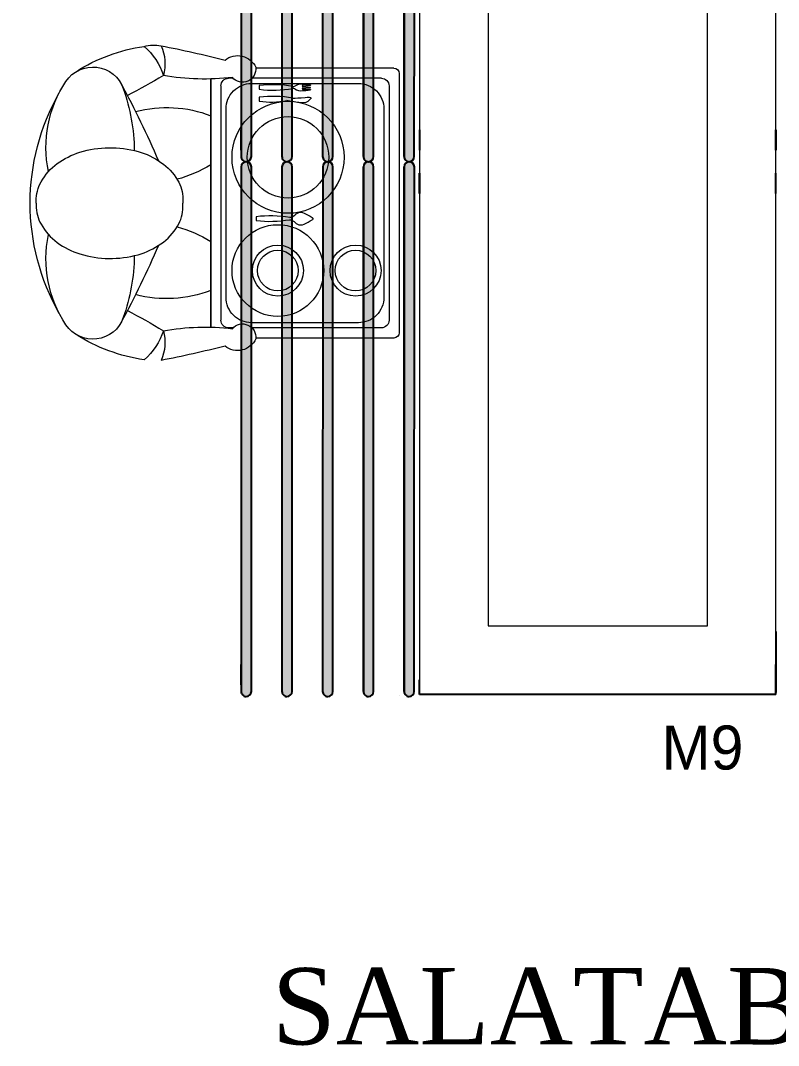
# Model space of a CAD drawing. Header units: centimetres. Extents: x 54005 to 61405, y 90310 to 94744.
# Drawn here: x 56487.6 to 56636.4, y 92908.1 to 93109.4 of the extents above; entities that cross this region are included whole.
import ezdxf
from ezdxf.enums import TextEntityAlignment as Align

# ---------------------------------------------------------------- set-up
doc = ezdxf.new("R2010")
doc.units = ezdxf.units.CM
doc.header["$LTSCALE"] = 25
doc.layers.get('0').update_dxf_attribs({"lineweight": 0})
doc.layers.add('OC-Mutfak_Ekipman', color=252, linetype='Continuous')
doc.styles.add('REF', font='calibri.ttf', dxfattribs={"height": 10})
doc.styles.add('TAKSİM', font='GOTHIC.TTF', dxfattribs={"height": 20})

# ---------------------------------------------------------------- blocks, each defined once
blk = doc.blocks.new('ekmek')
at = {"layer": 'OC-Mutfak_Ekipman'}
h = blk.add_hatch(color=256, dxfattribs=at)
h.dxf.hatch_style = 1
h.paths.add_polyline_path([(2328.85, 3788.56, 0.41423), (2327.85, 3789.56, 0.414197), (2326.85, 3788.56), (2326.84, 3692.87, 0.41423), (2327.84, 3691.87, 0.414197), (2328.84, 3692.87)])
h.paths.add_polyline_path([(2336.85, 3788.56, 0.41423), (2335.85, 3789.56, 0.414197), (2334.85, 3788.56), (2334.84, 3692.87, 0.41423), (2335.84, 3691.87, 0.414197), (2336.84, 3692.87)])
h.paths.add_polyline_path([(2344.85, 3788.56, 0.41423), (2343.85, 3789.56, 0.414197), (2342.85, 3788.56), (2342.84, 3692.87, 0.41423), (2343.84, 3691.87, 0.414197), (2344.84, 3692.87)])
h.paths.add_polyline_path([(2350.84, 3692.87, 0.41423), (2351.84, 3691.87, 0.414197), (2352.84, 3692.87), (2352.85, 3788.56, 0.41423), (2351.85, 3789.56, 0.414197), (2350.85, 3788.56)])
h.paths.add_polyline_path([(2360.85, 3788.56, 0.41423), (2359.85, 3789.56, 0.414197), (2358.85, 3788.56), (2358.84, 3692.87, 0.41423), (2359.84, 3691.87, 0.414197), (2360.84, 3692.87)])
h = blk.add_hatch(color=256, dxfattribs=at)
h.dxf.hatch_style = 1
h.paths.add_polyline_path([(2328.85, 3690.87, 0.414227), (2327.85, 3691.87, 0.4142), (2326.85, 3690.87), (2326.84, 3587.87, 0.414227), (2327.84, 3586.87, 0.4142), (2328.84, 3587.87)])
h.paths.add_polyline_path([(2336.85, 3690.87, 0.414227), (2335.85, 3691.87, 0.4142), (2334.85, 3690.87), (2334.84, 3587.87, 0.414227), (2335.84, 3586.87, 0.4142), (2336.84, 3587.87)])
h.paths.add_polyline_path([(2344.85, 3690.87, 0.414227), (2343.85, 3691.87, 0.4142), (2342.85, 3690.87), (2342.84, 3587.87, 0.414227), (2343.84, 3586.87, 0.4142), (2344.84, 3587.87)])
h.paths.add_polyline_path([(2351.84, 3586.87, 0.4142), (2352.84, 3587.87), (2352.85, 3690.87, 0.414227), (2351.85, 3691.87, 0.4142), (2350.85, 3690.87), (2350.84, 3587.87, 0.414227)])
h.paths.add_polyline_path([(2359.84, 3586.87, 0.4142), (2360.84, 3587.87), (2360.85, 3690.87, 0.414227), (2359.85, 3691.87, 0.4142), (2358.85, 3690.87), (2358.84, 3587.87, 0.414227)])
for points in [[(2431.85, 3787.29), (2361.85, 3787.29), (2361.85, 3587.29), (2431.85, 3587.29)], [(2418.38, 3773.82), (2375.33, 3773.82), (2375.33, 3600.77), (2418.38, 3600.77)]]:
    blk.add_lwpolyline(points, close=True)
for p, q in [((2326.85, 3788.56), (2326.84, 3692.87)), ((2328.84, 3692.87), (2328.85, 3788.56)), ((2334.85, 3788.56), (2334.84, 3692.87)), ((2336.84, 3692.87), (2336.85, 3788.56)), ((2342.85, 3788.56), (2342.84, 3692.87)), ((2344.84, 3692.87), (2344.85, 3788.56)), ((2350.84, 3692.87), (2350.85, 3788.56)), ((2350.85, 3788.56), (2350.84, 3692.87)), ((2352.84, 3692.87), (2352.85, 3788.56)), ((2358.84, 3692.87), (2358.85, 3788.56)), ((2358.85, 3788.56), (2358.84, 3692.87)), ((2360.84, 3692.87), (2360.85, 3788.56)), ((2326.84, 3694.13), (2326.84, 3698.13)), ((2361.84, 3698.13), (2361.84, 3694.13)), ((2361.84, 3698.13), (2361.84, 3694.13)), ((2431.84, 3698.13), (2431.84, 3694.13)), ((2431.84, 3694.13), (2431.84, 3698.13)), ((2327.84, 3692.01), (2327.84, 3692.01)), ((2327.84, 3691.87), (2327.84, 3691.87)), ((2327.85, 3691.87), (2327.85, 3691.87)), ((2335.84, 3692.01), (2335.84, 3692.01)), ((2335.84, 3691.87), (2335.84, 3691.87)), ((2335.85, 3691.87), (2335.85, 3691.87)), ((2343.84, 3692), (2343.84, 3692)), ((2343.84, 3691.87), (2343.84, 3691.87)), ((2343.85, 3691.87), (2343.85, 3691.87)), ((2351.84, 3692), (2351.84, 3692)), ((2351.84, 3691.87), (2351.84, 3691.87)), ((2351.85, 3691.87), (2351.85, 3691.87)), ((2357.84, 3692), (2357.84, 3692)), ((2359.84, 3692), (2359.84, 3692)), ((2359.84, 3691.87), (2359.84, 3691.87)), ((2359.85, 3691.87), (2359.85, 3691.87)), ((2326.85, 3690.87), (2326.84, 3587.87)), ((2326.85, 3689.61), (2326.85, 3685.61)), ((2328.84, 3587.87), (2328.85, 3690.87)), ((2334.85, 3690.87), (2334.84, 3587.87)), ((2336.84, 3587.87), (2336.85, 3690.87)), ((2342.85, 3690.87), (2342.84, 3587.87)), ((2344.84, 3587.87), (2344.85, 3690.87)), ((2350.84, 3587.87), (2350.85, 3690.87)), ((2350.85, 3690.87), (2350.84, 3587.87)), ((2352.84, 3587.87), (2352.85, 3690.87)), ((2358.84, 3587.87), (2358.85, 3690.87)), ((2358.85, 3690.87), (2358.84, 3587.87)), ((2360.84, 3587.87), (2360.85, 3690.87)), ((2361.85, 3685.6), (2361.85, 3689.6)), ((2361.85, 3689.6), (2361.85, 3685.6)), ((2431.85, 3685.6), (2431.85, 3689.6)), ((2431.85, 3685.6), (2431.85, 3689.6)), ((2431.85, 3599.65), (2431.85, 3587.65)), ((2326.84, 3589.13), (2326.84, 3593.13)), ((2431.84, 3593.13), (2431.84, 3589.13)), ((2431.84, 3589.13), (2431.84, 3593.13)), ((2361.85, 3587.29), (2361.85, 3590.17)), ((2431.85, 3587.29), (2431.85, 3590.17)), ((2327.84, 3587.01), (2327.84, 3587.01)), ((2327.84, 3586.87), (2327.84, 3586.87)), ((2335.84, 3587.01), (2335.84, 3587.01)), ((2335.84, 3586.87), (2335.84, 3586.87)), ((2343.84, 3587), (2343.84, 3587)), ((2343.84, 3586.87), (2343.84, 3586.87)), ((2351.84, 3587), (2351.84, 3587)), ((2351.84, 3586.87), (2351.84, 3586.87)), ((2357.84, 3587), (2357.84, 3587)), ((2359.84, 3587), (2359.84, 3587)), ((2359.84, 3586.87), (2359.84, 3586.87)), ((2431.85, 3587.29), (2361.85, 3587.29))]:
    blk.add_line(p, q, dxfattribs=at)
for centre, start, end in [((2327.84, 3692.87), 179.9963, 269.9963), ((2327.85, 3690.87), 89.9963, 179.9963), ((2327.84, 3692.87), 269.9963, 359.9963), ((2327.85, 3690.87), 359.9963, 89.9963), ((2335.84, 3692.87), 179.9963, 269.9963), ((2335.85, 3690.87), 89.9963, 179.9963), ((2335.84, 3692.87), 269.9963, 359.9963), ((2335.85, 3690.87), 359.9963, 89.9963), ((2343.84, 3692.87), 179.9963, 269.9963), ((2343.85, 3690.87), 89.9963, 179.9963), ((2343.84, 3692.87), 269.9963, 359.9963), ((2343.85, 3690.87), 359.9963, 89.9963), ((2351.84, 3692.87), 179.9963, 269.9963), ((2351.85, 3690.87), 89.9963, 179.9963), ((2351.84, 3692.87), 269.9963, 359.9963), ((2351.85, 3690.87), 359.9963, 89.9963), ((2359.84, 3692.87), 179.9963, 269.9963), ((2359.85, 3690.87), 89.9963, 179.9963), ((2359.84, 3692.87), 269.9963, 359.9963), ((2359.85, 3690.87), 359.9963, 89.9963), ((2327.84, 3587.87), 179.9963, 269.9963), ((2327.84, 3587.87), 269.9963, 359.9963), ((2335.84, 3587.87), 179.9963, 269.9963), ((2335.84, 3587.87), 269.9963, 359.9963), ((2343.84, 3587.87), 179.9963, 269.9963), ((2343.84, 3587.87), 269.9963, 359.9963), ((2351.84, 3587.87), 179.9963, 269.9963), ((2351.84, 3587.87), 269.9963, 359.9963), ((2359.84, 3587.87), 179.9963, 269.9963), ((2359.84, 3587.87), 269.9963, 359.9963)]:
    blk.add_arc(centre, 1, start, end, dxfattribs=at)
blk = doc.blocks.new('insan')
at = {"color": 7, "extrusion": (0, 0, -1)}
for p, q in [((6418.02, 3168.36), (6445.1, 3168.36)), ((6416.95, 3116.4), (6416.95, 3167.32)), ((6420.45, 3166.36), (6445.86, 3166.36)), ((6449.56, 3166.36), (6450.45, 3166.36)), ((6453.95, 3117.5), (6453.95, 3166.22)), ((6418.95, 3118.86), (6418.95, 3164.86)), ((6451.95, 3118.86), (6451.95, 3164.86)), ((6420.45, 3117.36), (6445.86, 3117.36)), ((6449.56, 3117.36), (6450.45, 3117.36)), ((6418.02, 3115.36), (6445.1, 3115.36))]:
    blk.add_line(p, q, dxfattribs=at)
at = {"color": 7}
for p, q in [((6445.03, 3144.54), (6445.03, 3145.28)), ((6444.42, 3121.08), (6444.42, 3121.82)), ((6444.42, 3118.78), (6444.42, 3119.52))]:
    blk.add_line(p, q, dxfattribs=at)
for points in [[(6453.95, 3166.22), (6453.95, 3117.5)], [(6434.04, 3144.7), (6433.91, 3144.84), (6433.91, 3144.97), (6434.04, 3145.12)], [(6435.94, 3119.76), (6435.63, 3119.78), (6435.28, 3119.76), (6434.36, 3119.63), (6434.36, 3119.6)], [(6435.94, 3119.49), (6435.63, 3119.47), (6435.28, 3119.49), (6434.36, 3119.53), (6434.36, 3119.61)], [(6435.94, 3119.29), (6435.63, 3119.3), (6435.28, 3119.29), (6434.36, 3119.24), (6434.36, 3119.16)], [(6435.94, 3119.02), (6435.63, 3119), (6435.28, 3119.02), (6434.36, 3119.14), (6434.36, 3119.17)], [(6435.94, 3118.82), (6435.63, 3118.83), (6435.28, 3118.82), (6434.36, 3118.77), (6434.36, 3118.69)], [(6435.94, 3118.55), (6435.63, 3118.53), (6435.28, 3118.55), (6434.36, 3118.67), (6434.36, 3118.7)]]:
    blk.add_lwpolyline(points, dxfattribs=at)
blk.add_lwpolyline([(6445.95, 3118.36), (6424.95, 3118.36, -0.414214), (6419.95, 3123.36), (6419.95, 3160.36, -0.414214), (6424.95, 3165.36), (6445.95, 3165.36, -0.414214), (6450.95, 3160.36), (6450.95, 3123.36, -0.414214)], format="xyb", close=True, dxfattribs=at)
at = {"color": 7, "extrusion": (0, 0, -1)}
for points in [[(-6488.23, 3141.86, -0.0182), (-6488.21, 3142.29, -0.132444), (-6487.25, 3146.03, -0.106688), (-6484.09, 3149.6, -0.083199), (-6479.64, 3151.84, -0.071851), (-6473.94, 3152.73, -0.071851), (-6468.23, 3151.99, -0.083199), (-6463.72, 3149.86, -0.106688), (-6460.47, 3146.38, -0.132444), (-6459.41, 3142.66, -0.027194), (-6459.44, 3141.86, -0.106688)], [(-6488.23, 3141.86, 0.0182), (-6488.21, 3141.43, 0.132444), (-6487.25, 3137.69, 0.106688), (-6484.09, 3134.12, 0.083199), (-6479.64, 3131.88, 0.071851), (-6473.94, 3130.98, 0.071851), (-6468.23, 3131.73, 0.083199), (-6463.72, 3133.86, 0.106688), (-6460.47, 3137.34, 0.132444), (-6459.41, 3141.05, 0.027194), (-6459.44, 3141.86, 0.106688)]]:
    blk.add_lwpolyline(points, format="xyb", dxfattribs=at)
at = {"color": 7}
for centre, radius in [((6440.77, 3155.11), 9), ((6425.52, 3155.11), 5), ((6440.77, 3155.11), 5), ((6425.52, 3155.11), 4), ((6440.77, 3155.11), 4), ((6438.77, 3132.87), 11), ((6438.77, 3132.87), 8)]:
    blk.add_circle(centre, radius, dxfattribs=at)
at = {"color": 7, "extrusion": (0, 0, -1)}
for centre, radius, start, end in [((-6503.67, 2965.5), 211.07, 75.5925, 79.0832), ((-6471.69, 3169.2), 8.74, 344.8699, 23.9155), ((-6475.36, 3163), 12.73, 17.9406, 49.1174), ((-6462.32, 3139.48), 33.48, 98.0908, 122.6929), ((-6448.68, 3166.89), 3.92, 24.5005, 129.0625), ((-6418.01, 3167.3), 1.06, 0.7469, 90.7469), ((-6447.71, 3168.2), 2.61, 220.1096, 6.9298), ((-6477.1, 3162.24), 6.34, 19.4299, 146.2696), ((-6420.45, 3164.86), 1.5, 0, 90), ((-6455.09, 3212.98), 46.77, 259.9533, 276.6151), ((-6450.45, 3164.86), 1.5, 90, 180), ((-6519.58, 3259.23), 108.14, 297.1029, 301.3925), ((-6645.12, 3071.67), 197.21, 23.462, 28.3495), ((-6506.95, 3151.71), 37.99, 0.7058, 19.4299), ((-6463.01, 3152.83), 23.29, 146.2696, 191.8437), ((-6445.38, 3141.86), 44.02, 150.4943, 209.5057), ((-6462.6, 3136.72), 23.91, 68.7824, 104.8017), ((-6466.75, 3169.93), 24.21, 284.8345, 301.92), ((-6466.75, 3113.78), 24.21, 58.08, 75.1655), ((-6463.01, 3130.89), 23.29, 168.1563, 213.7304), ((-6645.12, 3212.05), 197.21, 331.6505, 336.538), ((-6506.95, 3132.01), 37.99, 340.5701, 359.2942), ((-6462.6, 3147), 23.91, 255.1983, 291.2176), ((-6519.58, 3024.48), 108.14, 58.6075, 62.8971), ((-6420.45, 3118.86), 1.5, 270, 0), ((-6447.71, 3115.52), 2.61, 353.0702, 139.8904), ((-6455.09, 3070.74), 46.77, 83.3849, 100.0467), ((-6450.45, 3118.86), 1.5, 180, 270), ((-6477.1, 3121.48), 6.34, 213.7304, 340.5701), ((-6418.01, 3116.42), 1.06, 269.2531, 359.2531), ((-6471.69, 3114.51), 8.74, 336.0845, 15.1301), ((-6475.36, 3120.72), 12.73, 310.8826, 342.0594), ((-6462.32, 3144.24), 33.48, 237.3071, 261.9092), ((-6448.68, 3116.83), 3.92, 230.9375, 335.4995), ((-6503.67, 3318.22), 211.07, 280.9168, 284.4075), ((-6465.1, 3118.24), 7.41, 254.905, 280.9168)]:
    blk.add_arc(centre, radius, start, end, dxfattribs=at)
at = {"color": 7}
for centre, radius, start, end in [((6442.27, 3166.59), 22.22, 260.0863, 277.1271), ((6442.29, 3123.23), 22.22, 82.9046, 99.9137), ((6441.98, 3106.87), 15.15, 80.7012, 101.311), ((6436.28, 3117.87), 1.92, 53.1475, 99.6617), ((6441.67, 3143.13), 22.22, 260.0863, 277.1271), ((6441.68, 3097.47), 22.22, 82.9046, 99.9137), ((6435.81, 3119.39), 0.163, 322.5235, 37.7428), ((6435.81, 3118.92), 0.163, 322.5235, 37.7428), ((6436.26, 3120.44), 1.92, 260.3383, 306.8525), ((6435.5, 3118.68), 0.466, 343.1399, 17.0547), ((6437.71, 3118.1), 0.849, 80.9859, 110.0096), ((6437.72, 3120.2), 0.849, 249.9904, 279.0141), ((6441.67, 3140.83), 22.22, 260.0863, 277.1271)]:
    blk.add_arc(centre, radius, start, end, dxfattribs=at)
for points, knots in [([(6438.45, 3145.12), (6438.23, 3145.17), (6437.66, 3145.32), (6436.51, 3146.7), (6435.09, 3145.79), (6434.04, 3145.12)], [0, 0, 0, 0, 0.665409, 1.758876, 4.792994, 4.792994, 4.792994, 4.792994]), ([(6438.45, 3144.7), (6438.23, 3144.64), (6437.66, 3144.49), (6436.51, 3143.12), (6435.09, 3144.03), (6434.04, 3144.7)], [0, 0, 0, 0, 0.665409, 1.758876, 4.792994, 4.792994, 4.792994, 4.792994]), ([(6437.84, 3121.24), (6437.22, 3121.24), (6436.29, 3121.24), (6433.89, 3120.97), (6434.58, 3121.58), (6435.13, 3122.25), (6436.95, 3122.09), (6438.25, 3121.86), (6439, 3121.72)], [0, 0, 0, 0, 2.397924, 3.60794, 4.016411, 4.564174, 6.316969, 8.70047, 8.70047, 8.70047, 8.70047])]:
    blk.add_open_spline(points, degree=3, knots=knots, dxfattribs=at)

msp = doc.modelspace()

# ---------------------------------------------------------------- block references
msp.add_blockref('ekmek', (54204.1, 89389.79))
at = {"rotation": 180}
msp.add_blockref('insan', (62978.92, 96215.4), dxfattribs=at)

# ---------------------------------------------------------------- texts
at = {"style": 'TAKSİM'}
msp.add_text('M9', height=8.64, dxfattribs=at).set_placement((56621.52, 92962.32), align=Align.CENTER)
at = {"insert": (56672.89, 92923.35), "char_height": 15, "attachment_point": 3, "style": 'REF'}
msp.add_mtext_dynamic_manual_height_columns('{\\fCentury|b0|i0|c162|p18;SALATABAR}', width=222.3208, gutter_width=50, heights=[0], dxfattribs=at)

doc.saveas('drawing.dxf')
